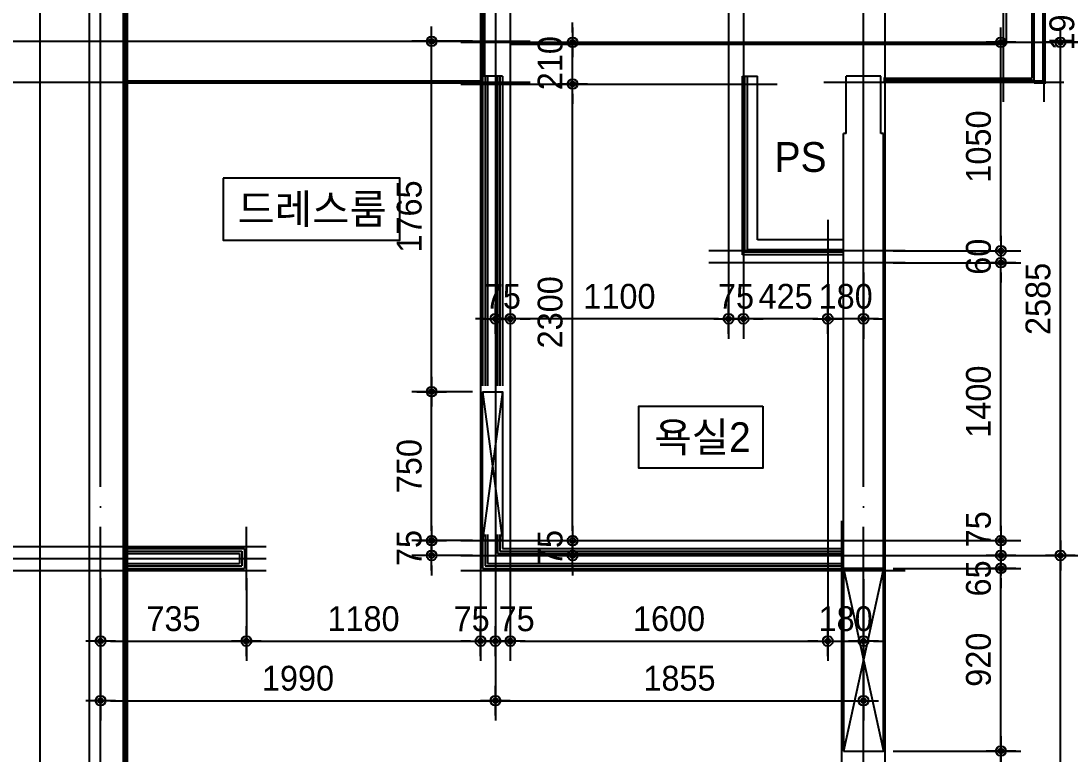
# Model space of a CAD drawing. Header units: millimetres. Extents: x 0 to 92204, y -190080 to 23760.
# Drawn here: x 54287 to 59574, y -176458 to -172766 of the extents above; entities that cross this region are included whole.
import ezdxf
from ezdxf.enums import TextEntityAlignment as Align

# ---------------------------------------------------------------- set-up
doc = ezdxf.new("R2010")
doc.units = ezdxf.units.MM
doc.header["$LTSCALE"] = 100
for name, pattern in [('AUDIT_D_220706163347-0', [0]), ('CEN', [62, 60, -1, 0, -1]), ('HIDDEN', [9.525, 6.35, -3.175])]:
    doc.linetypes.add(name, pattern=pattern)
doc.layers.get('defpoints').update_dxf_attribs({"color": 139})
for name, color, linetype in [('AA-XXXX-DIMS', 7, 'Continuous'), ('CEN_CON', 1, 'CEN'), ('CEN_WALL', 12, 'CEN'), ('CONC', 2, 'Continuous'), ('DIM', 7, 'AUDIT_D_220706163347-0'), ('MC', 135, 'Continuous'), ('ROM', 7, 'AUDIT_D_220706163347-0'), ('WAL_DRY', 7, 'Continuous'), ('실명', 3, 'AUDIT_D_220706163347-0'), ('실명박스', 7, 'AUDIT_D_220706163347-0'), ('창호-open', 4, 'Continuous'), ('확장', 8, 'HIDDEN')]:
    doc.layers.add(name, color=color, linetype=linetype)
doc.styles.add('HAUD01', font='Dotum.ttf')
doc.styles.add('돋움', font='Dotum.ttf')
doc.dimstyles.new('내부100', dxfattribs={"dimscale": 50, "dimtxt": 2.5, "dimasz": 1, "dimexe": 2, "dimexo": 1, "dimgap": 1, "dimtad": 1, "dimdec": 0, "dimzin": 0, "dimdsep": 46, "dimtxsty": '돋움', "dimblk1": 'DIMDOT', "dimblk2": 'DIMDOT', "dimsah": 1, "dimcen": 0.09, "dimdle": 2, "dimclrd": 7, "dimclre": 7, "dimclrt": 3, "dimadec": 0, "dimazin": 0, "dimtfac": 1, "dimtdec": 0, "dimtix": 1, "dimtmove": 2, "dimatfit": 3, "dimldrblk": 'DIMDOT', "dimfxl": 1, "dimtolj": 1, "dimtzin": 0, "dimarcsym": 0})

# ---------------------------------------------------------------- blocks, each defined once
blk = doc.blocks.new('U-131B(확장)', base_point=(284085.3, -109269.8))
at = {"layer": 'CEN_CON'}
for p, q in [((284390.3, -109569.8), (284390.3, -98634.8)), ((288235.3, -109569.8), (288235.3, -98634.8)), ((286205.3, -101129.8), (289245.3, -101129.8))]:
    blk.add_line(p, q, dxfattribs=at)
at = {"layer": 'CEN_WALL'}
for p, q in [((286380.3, -98634.8), (286380.3, -103889.8)), ((287630.3, -98634.8), (287630.3, -102339.8)), ((288940.3, -101429.8), (288940.3, -98634.8)), ((283785.3, -101124.8), (286555.3, -101124.8)), ((288445.3, -102179.8), (287455.3, -102179.8)), ((283785.3, -103729.8), (285225.3, -103729.8)), ((286205.3, -103714.8), (288445.3, -103714.8))]:
    blk.add_line(p, q, dxfattribs=at)
at = {"layer": 'CONC'}
for p, q in [((284085.3, -109269.8), (284085.3, -99524.8)), ((284335.3, -107579.8), (284335.3, -99724.8)), ((286455.3, -100939.8), (286455.3, -101139.8)), ((288955.3, -101139.8), (288955.3, -100939.8)), ((286455.3, -101139.8), (288955.3, -101139.8)), ((288148.3, -101589.8), (288148.3, -101299.8)), ((288322.3, -101299.8), (288148.3, -101299.8)), ((288322.3, -101589.8), (288322.3, -101299.8)), ((288135.3, -103779.8), (288135.3, -101589.8)), ((288148.3, -101589.8), (288135.3, -101589.8)), ((288335.3, -101589.8), (288322.3, -101589.8)), ((288335.3, -103779.8), (288335.3, -101589.8)), ((288135.3, -103779.8), (288335.3, -103779.8))]:
    blk.add_line(p, q, dxfattribs=at)
at = {"layer": 'MC'}
for p, q in [((284525.3, -109569.8), (284525.3, -98634.8)), ((286305.3, -98634.8), (286305.3, -103889.8)), ((286455.3, -98634.8), (286455.3, -103889.8)), ((287555.3, -98634.8), (287555.3, -102339.8)), ((288345.3, -109569.8), (288345.3, -98634.8)), ((289145.3, -101429.8), (289145.3, -98634.8)), ((283785.3, -101329.8), (286555.3, -101329.8)), ((286205.3, -101339.8), (287800.3, -101339.8)), ((288035.3, -101329.8), (289245.3, -101329.8)), ((288055.3, -102024.8), (288055.3, -103889.8)), ((288445.3, -102239.8), (287455.3, -102239.8)), ((285125.3, -103889.8), (285125.3, -103569.8)), ((288125.3, -109569.8), (288125.3, -103539.8)), ((283785.3, -103669.8), (285225.3, -103669.8)), ((286205.3, -103639.8), (288445.3, -103639.8)), ((283785.3, -103789.8), (285225.3, -103789.8)), ((286205.3, -103789.8), (288445.3, -103789.8))]:
    blk.add_line(p, q, dxfattribs=at)
at = {"layer": 'WAL_DRY'}
for p, q in [((284505.3, -107409.8), (284505.3, -99894.8)), ((284515.3, -107399.8), (284515.3, -99904.8)), ((286315.3, -99904.8), (286315.3, -101299.8)), ((286325.3, -99894.8), (286325.3, -101299.8)), ((289085.3, -101309.8), (289085.3, -100949.8)), ((289095.3, -101319.8), (289095.3, -100939.8)), ((286315.3, -101299.8), (286315.3, -102859.8)), ((286415.3, -101299.8), (286315.3, -101299.8)), ((286327.8, -101299.8), (286327.8, -102859.8)), ((286340.3, -101299.8), (286340.3, -102859.8)), ((286390.3, -101299.8), (286390.3, -102859.8)), ((286402.8, -101299.8), (286402.8, -102859.8)), ((286415.3, -101299.8), (286415.3, -102859.8)), ((287625.3, -102199.8), (287625.3, -101299.8)), ((287625.3, -101299.8), (287700.3, -101299.8)), ((287637.8, -102187.3), (287637.8, -101299.8)), ((287650.3, -102174.8), (287650.3, -101299.8)), ((287700.3, -102124.8), (287700.3, -101299.8)), ((288335.3, -101309.8), (289085.3, -101309.8)), ((288335.3, -101319.8), (289095.3, -101319.8)), ((288135.3, -102124.8), (287700.3, -102124.8)), ((288135.3, -102187.3), (287637.8, -102187.3)), ((288135.3, -102174.8), (287650.3, -102174.8)), ((288135.3, -102199.8), (287625.3, -102199.8)), ((286315.3, -103609.8), (286315.3, -103779.8)), ((286327.8, -103609.8), (286327.8, -103767.3)), ((286340.3, -103609.8), (286340.3, -103754.8)), ((286390.3, -103609.8), (286390.3, -103704.8)), ((286402.8, -103609.8), (286402.8, -103692.3)), ((286415.3, -103609.8), (286415.3, -103679.8)), ((284515.3, -103679.8), (285115.3, -103679.8)), ((284515.3, -103692.3), (285102.8, -103692.3)), ((284515.3, -103704.8), (285090.3, -103704.8)), ((285090.3, -103704.8), (285090.3, -103754.8)), ((285102.8, -103692.3), (285102.8, -103767.3)), ((285115.3, -103679.8), (285115.3, -103779.8)), ((286390.3, -103704.8), (288135.3, -103704.8)), ((286402.8, -103692.3), (288135.3, -103692.3)), ((286415.3, -103679.8), (288135.3, -103679.8)), ((284515.3, -103754.8), (285090.3, -103754.8)), ((284515.3, -103767.3), (285102.8, -103767.3)), ((284515.3, -103779.8), (285115.3, -103779.8)), ((286315.3, -103779.8), (288135.3, -103779.8)), ((286327.8, -103767.3), (288135.3, -103767.3)), ((286340.3, -103754.8), (288135.3, -103754.8))]:
    blk.add_line(p, q, dxfattribs=at)
at = {"layer": '확장', "ltscale": 0.5, "const_width": 20, "flags": 128}
for points in [[(289095.3, -101329.8), (289145.3, -101329.8), (289145.3, -100889.8), (292555.3, -100889.8)], [(284515.3, -101329.8), (286315.3, -101329.8)]]:
    blk.add_lwpolyline(points, dxfattribs=at)
blk = doc.blocks.new('DIMDOT')
at = {"layer": 'AA-XXXX-DIMS'}
for p, q in [((0, -1.5), (0, 1.5)), ((-1.5, 0), (1.5, 0))]:
    blk.add_line(p, q, dxfattribs=at)
for radius in [0.5, 0.25]:
    blk.add_circle((0, 0), radius, dxfattribs=at)
blk = doc.blocks.new('*D1590')
at = {"layer": 'defpoints', "color": 0, "transparency": 16777216}
for p in [(58632.7, -176443.2), (59225.3, -176443.2), (58632.7, -179513.2)]:
    blk.add_point(p, dxfattribs=at)
at = {"layer": 'DIM', "color": 7, "lineweight": -2, "transparency": 16777216}
for p, q in [((58682.7, -176443.2), (59325.3, -176443.2)), ((59225.3, -179463.2), (59225.3, -176493.2)), ((58682.7, -179513.2), (59325.3, -179513.2))]:
    blk.add_line(p, q, dxfattribs=at)
at = {"layer": 'DIM', "color": 7, "lineweight": -2, "transparency": 16777216, "xscale": 50, "yscale": 50, "zscale": 50}
for p, rotation in [((59225.3, -176443.2), 90), ((59225.3, -179513.2), 270)]:
    blk.add_blockref('DIMDOT', p, dxfattribs=dict(at, rotation=rotation))
at = {"layer": 'DIM', "color": 3, "transparency": 16777216, "insert": (59112.7, -177978.2), "char_height": 125, "attachment_point": 5, "rotation": 90, "style": '돋움'}
blk.add_mtext('\\A1;3070', dxfattribs=at)
blk = doc.blocks.new('*D1591')
at = {"layer": 'defpoints', "color": 0, "transparency": 16777216}
for p in [(58632.7, -175523.2), (59225.3, -175523.2), (58632.7, -176443.2)]:
    blk.add_point(p, dxfattribs=at)
at = {"layer": 'DIM', "color": 7, "lineweight": -2, "transparency": 16777216}
for p, q in [((58682.7, -175523.2), (59325.3, -175523.2)), ((59225.3, -176393.2), (59225.3, -175573.2)), ((58682.7, -176443.2), (59325.3, -176443.2))]:
    blk.add_line(p, q, dxfattribs=at)
at = {"layer": 'DIM', "color": 7, "lineweight": -2, "transparency": 16777216, "xscale": 50, "yscale": 50, "zscale": 50}
for p, rotation in [((59225.3, -175523.2), 90), ((59225.3, -176443.2), 270)]:
    blk.add_blockref('DIMDOT', p, dxfattribs=dict(at, rotation=rotation))
at = {"layer": 'DIM', "color": 3, "transparency": 16777216, "insert": (59112.7, -175983.2), "char_height": 125, "attachment_point": 5, "rotation": 90, "style": '돋움'}
blk.add_mtext('\\A1;920', dxfattribs=at)
blk = doc.blocks.new('*D1592')
at = {"layer": 'defpoints', "color": 0, "transparency": 16777216}
for p in [(58632.7, -175458.2), (59225.3, -175458.2), (58632.7, -175523.2)]:
    blk.add_point(p, dxfattribs=at)
at = {"layer": 'DIM', "color": 7, "lineweight": -2, "transparency": 16777216}
for p, q in [((59225.3, -175408.2), (59225.3, -175358.2)), ((58682.7, -175458.2), (59325.3, -175458.2)), ((59225.3, -175523.2), (59225.3, -175458.2)), ((58682.7, -175523.2), (59325.3, -175523.2)), ((59225.3, -175573.2), (59225.3, -175623.2))]:
    blk.add_line(p, q, dxfattribs=at)
at = {"layer": 'DIM', "color": 7, "lineweight": -2, "transparency": 16777216, "xscale": 50, "yscale": 50, "zscale": 50}
for p, rotation in [((59225.3, -175458.2), 270), ((59225.3, -175523.2), 90)]:
    blk.add_blockref('DIMDOT', p, dxfattribs=dict(at, rotation=rotation))
at = {"layer": 'DIM', "color": 3, "transparency": 16777216, "insert": (59112.7, -175573.8), "char_height": 125, "attachment_point": 5, "rotation": 90, "style": '돋움'}
blk.add_mtext('\\A1;65', dxfattribs=at)
blk = doc.blocks.new('*D1593')
at = {"layer": 'defpoints', "color": 0, "transparency": 16777216}
for p in [(58632.7, -175383.2), (59225.3, -175383.2), (58632.7, -175458.2)]:
    blk.add_point(p, dxfattribs=at)
at = {"layer": 'DIM', "color": 7, "lineweight": -2, "transparency": 16777216}
for p, q in [((59225.3, -175333.2), (59225.3, -175283.2)), ((58682.7, -175383.2), (59325.3, -175383.2)), ((59225.3, -175458.2), (59225.3, -175383.2)), ((58682.7, -175458.2), (59325.3, -175458.2)), ((59225.3, -175508.2), (59225.3, -175558.2))]:
    blk.add_line(p, q, dxfattribs=at)
at = {"layer": 'DIM', "color": 7, "lineweight": -2, "transparency": 16777216, "xscale": 50, "yscale": 50, "zscale": 50}
for p, rotation in [((59225.3, -175383.2), 270), ((59225.3, -175458.2), 90)]:
    blk.add_blockref('DIMDOT', p, dxfattribs=dict(at, rotation=rotation))
at = {"layer": 'DIM', "color": 3, "transparency": 16777216, "insert": (59112.7, -175326.2), "char_height": 125, "attachment_point": 5, "rotation": 90, "style": '돋움'}
blk.add_mtext('\\A1;75', dxfattribs=at)
blk = doc.blocks.new('*D1594')
at = {"layer": 'defpoints', "color": 0, "transparency": 16777216}
for p in [(58632.7, -173983.2), (59225.3, -173983.2), (58632.7, -175383.2)]:
    blk.add_point(p, dxfattribs=at)
at = {"layer": 'DIM', "color": 7, "lineweight": -2, "transparency": 16777216}
for p, q in [((58682.7, -173983.2), (59325.3, -173983.2)), ((59225.3, -175333.2), (59225.3, -174033.2)), ((58682.7, -175383.2), (59325.3, -175383.2))]:
    blk.add_line(p, q, dxfattribs=at)
at = {"layer": 'DIM', "color": 7, "lineweight": -2, "transparency": 16777216, "xscale": 50, "yscale": 50, "zscale": 50}
for p, rotation in [((59225.3, -173983.2), 90), ((59225.3, -175383.2), 270)]:
    blk.add_blockref('DIMDOT', p, dxfattribs=dict(at, rotation=rotation))
at = {"layer": 'DIM', "color": 3, "transparency": 16777216, "insert": (59112.7, -174683.2), "char_height": 125, "attachment_point": 5, "rotation": 90, "style": '돋움'}
blk.add_mtext('\\A1;1400', dxfattribs=at)
blk = doc.blocks.new('*D1595')
at = {"layer": 'defpoints', "color": 0, "transparency": 16777216}
for p in [(58632.7, -173923.2), (59225.3, -173923.2), (58632.7, -173983.2)]:
    blk.add_point(p, dxfattribs=at)
at = {"layer": 'DIM', "color": 7, "lineweight": -2, "transparency": 16777216}
for p, q in [((59225.3, -173873.2), (59225.3, -173823.2)), ((58682.7, -173923.2), (59325.3, -173923.2)), ((59225.3, -173983.2), (59225.3, -173923.2)), ((58682.7, -173983.2), (59325.3, -173983.2)), ((59225.3, -174033.2), (59225.3, -174083.2))]:
    blk.add_line(p, q, dxfattribs=at)
at = {"layer": 'DIM', "color": 7, "lineweight": -2, "transparency": 16777216, "xscale": 50, "yscale": 50, "zscale": 50}
for p, rotation in [((59225.3, -173923.2), 270), ((59225.3, -173983.2), 90)]:
    blk.add_blockref('DIMDOT', p, dxfattribs=dict(at, rotation=rotation))
at = {"layer": 'DIM', "color": 3, "transparency": 16777216, "insert": (59112.7, -173953.2), "char_height": 125, "attachment_point": 5, "rotation": 90, "style": '돋움'}
blk.add_mtext('\\A1;60', dxfattribs=at)
blk = doc.blocks.new('*D1596')
at = {"layer": 'defpoints', "color": 0, "transparency": 16777216}
for p in [(58632.7, -172873.2), (59225.3, -172873.2), (58632.7, -173923.2)]:
    blk.add_point(p, dxfattribs=at)
at = {"layer": 'DIM', "color": 7, "lineweight": -2, "transparency": 16777216}
for p, q in [((58682.7, -172873.2), (59325.3, -172873.2)), ((59225.3, -173873.2), (59225.3, -172923.2)), ((58682.7, -173923.2), (59325.3, -173923.2))]:
    blk.add_line(p, q, dxfattribs=at)
at = {"layer": 'DIM', "color": 7, "lineweight": -2, "transparency": 16777216, "xscale": 50, "yscale": 50, "zscale": 50}
for p, rotation in [((59225.3, -172873.2), 90), ((59225.3, -173923.2), 270)]:
    blk.add_blockref('DIMDOT', p, dxfattribs=dict(at, rotation=rotation))
at = {"layer": 'DIM', "color": 3, "transparency": 16777216, "insert": (59112.7, -173398.2), "char_height": 125, "attachment_point": 5, "rotation": 90, "style": '돋움'}
blk.add_mtext('\\A1;1050', dxfattribs=at)
blk = doc.blocks.new('*D1597')
at = {"layer": 'defpoints', "color": 0, "transparency": 16777216}
for p in [(58632.7, -172873.2), (59525.3, -172873.2), (58632.7, -175458.2)]:
    blk.add_point(p, dxfattribs=at)
at = {"layer": 'DIM', "color": 7, "lineweight": -2, "transparency": 16777216}
for p, q in [((58682.7, -172873.2), (59625.3, -172873.2)), ((59525.3, -175408.2), (59525.3, -172923.2)), ((58682.7, -175458.2), (59625.3, -175458.2))]:
    blk.add_line(p, q, dxfattribs=at)
at = {"layer": 'DIM', "color": 7, "lineweight": -2, "transparency": 16777216, "xscale": 50, "yscale": 50, "zscale": 50}
for p, rotation in [((59525.3, -172873.2), 90), ((59525.3, -175458.2), 270)]:
    blk.add_blockref('DIMDOT', p, dxfattribs=dict(at, rotation=rotation))
at = {"layer": 'DIM', "color": 3, "transparency": 16777216, "insert": (59412.7, -174165.7), "char_height": 125, "attachment_point": 5, "rotation": 90, "style": '돋움'}
blk.add_mtext('\\A1;2585', dxfattribs=at)
blk = doc.blocks.new('*D1598')
at = {"layer": 'defpoints', "color": 0, "transparency": 16777216}
for p in [(58632.7, -175458.2), (59525.3, -175458.2), (58632.7, -179513.2)]:
    blk.add_point(p, dxfattribs=at)
at = {"layer": 'DIM', "color": 7, "lineweight": -2, "transparency": 16777216}
for p, q in [((58682.7, -175458.2), (59625.3, -175458.2)), ((59525.3, -179463.2), (59525.3, -175508.2)), ((58682.7, -179513.2), (59625.3, -179513.2))]:
    blk.add_line(p, q, dxfattribs=at)
at = {"layer": 'DIM', "color": 7, "lineweight": -2, "transparency": 16777216, "xscale": 50, "yscale": 50, "zscale": 50}
for p, rotation in [((59525.3, -175458.2), 90), ((59525.3, -179513.2), 270)]:
    blk.add_blockref('DIMDOT', p, dxfattribs=dict(at, rotation=rotation))
at = {"layer": 'DIM', "color": 3, "transparency": 16777216, "insert": (59412.7, -177485.7), "char_height": 125, "attachment_point": 5, "rotation": 90, "style": '돋움'}
blk.add_mtext('\\A1;4055', dxfattribs=at)
blk = doc.blocks.new('*D1599')
at = {"layer": 'defpoints', "color": 0, "transparency": 16777216}
for p in [(54687.7, -175523.2), (55422.7, -175523.2), (55422.7, -175889.7)]:
    blk.add_point(p, dxfattribs=at)
at = {"layer": 'DIM', "color": 7, "lineweight": -2, "transparency": 16777216}
for p, q in [((54687.7, -175573.2), (54687.7, -175989.7)), ((55422.7, -175573.2), (55422.7, -175989.7)), ((54737.7, -175889.7), (55372.7, -175889.7))]:
    blk.add_line(p, q, dxfattribs=at)
at = {"layer": 'DIM', "color": 7, "lineweight": -2, "transparency": 16777216, "xscale": 50, "yscale": 50, "zscale": 50, "rotation": 180}
blk.add_blockref('DIMDOT', (54687.7, -175889.7), dxfattribs=at)
at = {"layer": 'DIM', "color": 7, "lineweight": -2, "transparency": 16777216, "xscale": 50, "yscale": 50, "zscale": 50}
blk.add_blockref('DIMDOT', (55422.7, -175889.7), dxfattribs=at)
at = {"layer": 'DIM', "color": 3, "transparency": 16777216, "insert": (55055.2, -175777.2), "char_height": 125, "attachment_point": 5, "style": '돋움'}
blk.add_mtext('\\A1;735', dxfattribs=at)
blk = doc.blocks.new('*D1600')
at = {"layer": 'defpoints', "color": 0, "transparency": 16777216}
for p in [(55422.7, -175523.2), (56602.7, -175533.2), (56602.7, -175889.7)]:
    blk.add_point(p, dxfattribs=at)
at = {"layer": 'DIM', "color": 7, "lineweight": -2, "transparency": 16777216}
for p, q in [((55422.7, -175573.2), (55422.7, -175989.7)), ((56602.7, -175583.2), (56602.7, -175989.7)), ((55472.7, -175889.7), (56552.7, -175889.7))]:
    blk.add_line(p, q, dxfattribs=at)
at = {"layer": 'DIM', "color": 7, "lineweight": -2, "transparency": 16777216, "xscale": 50, "yscale": 50, "zscale": 50, "rotation": 180}
blk.add_blockref('DIMDOT', (55422.7, -175889.7), dxfattribs=at)
at = {"layer": 'DIM', "color": 7, "lineweight": -2, "transparency": 16777216, "xscale": 50, "yscale": 50, "zscale": 50}
blk.add_blockref('DIMDOT', (56602.7, -175889.7), dxfattribs=at)
at = {"layer": 'DIM', "color": 3, "transparency": 16777216, "insert": (56012.7, -175777.2), "char_height": 125, "attachment_point": 5, "style": '돋움'}
blk.add_mtext('\\A1;1180', dxfattribs=at)
blk = doc.blocks.new('*D1601')
at = {"layer": 'defpoints', "color": 0, "transparency": 16777216}
for p in [(56602.7, -175533.2), (56677.7, -175533.2), (56677.7, -175889.7)]:
    blk.add_point(p, dxfattribs=at)
at = {"layer": 'DIM', "color": 7, "lineweight": -2, "transparency": 16777216}
for p, q in [((56602.7, -175583.2), (56602.7, -175989.7)), ((56677.7, -175583.2), (56677.7, -175989.7)), ((56552.7, -175889.7), (56502.7, -175889.7)), ((56602.7, -175889.7), (56677.7, -175889.7)), ((56727.7, -175889.7), (56777.7, -175889.7))]:
    blk.add_line(p, q, dxfattribs=at)
at = {"layer": 'DIM', "color": 7, "lineweight": -2, "transparency": 16777216, "xscale": 50, "yscale": 50, "zscale": 50}
blk.add_blockref('DIMDOT', (56602.7, -175889.7), dxfattribs=at)
at = {"layer": 'DIM', "color": 7, "lineweight": -2, "transparency": 16777216, "xscale": 50, "yscale": 50, "zscale": 50, "rotation": 180}
blk.add_blockref('DIMDOT', (56677.7, -175889.7), dxfattribs=at)
at = {"layer": 'DIM', "color": 3, "transparency": 16777216, "insert": (56557.8, -175777.9), "char_height": 125, "attachment_point": 5, "style": '돋움'}
blk.add_mtext('\\A1;75', dxfattribs=at)
blk = doc.blocks.new('*D1602')
at = {"layer": 'defpoints', "color": 0, "transparency": 16777216}
for p in [(56677.7, -175533.2), (56752.7, -175533.2), (56752.7, -175889.7)]:
    blk.add_point(p, dxfattribs=at)
at = {"layer": 'DIM', "color": 7, "lineweight": -2, "transparency": 16777216}
for p, q in [((56677.7, -175583.2), (56677.7, -175989.7)), ((56752.7, -175583.2), (56752.7, -175989.7)), ((56627.7, -175889.7), (56577.7, -175889.7)), ((56677.7, -175889.7), (56752.7, -175889.7)), ((56802.7, -175889.7), (56852.7, -175889.7))]:
    blk.add_line(p, q, dxfattribs=at)
at = {"layer": 'DIM', "color": 7, "lineweight": -2, "transparency": 16777216, "xscale": 50, "yscale": 50, "zscale": 50}
blk.add_blockref('DIMDOT', (56677.7, -175889.7), dxfattribs=at)
at = {"layer": 'DIM', "color": 7, "lineweight": -2, "transparency": 16777216, "xscale": 50, "yscale": 50, "zscale": 50, "rotation": 180}
blk.add_blockref('DIMDOT', (56752.7, -175889.7), dxfattribs=at)
at = {"layer": 'DIM', "color": 3, "transparency": 16777216, "insert": (56784.5, -175777.9), "char_height": 125, "attachment_point": 5, "style": '돋움'}
blk.add_mtext('\\A1;75', dxfattribs=at)
blk = doc.blocks.new('*D1603')
at = {"layer": 'defpoints', "color": 0, "transparency": 16777216}
for p in [(58352.7, -175533.2), (58532.7, -175533.2), (58532.7, -175889.7)]:
    blk.add_point(p, dxfattribs=at)
at = {"layer": 'DIM', "color": 7, "lineweight": -2, "transparency": 16777216}
for p, q in [((58352.7, -175583.2), (58352.7, -175989.7)), ((58532.7, -175583.2), (58532.7, -175989.7)), ((58302.7, -175889.7), (58252.7, -175889.7)), ((58352.7, -175889.7), (58532.7, -175889.7)), ((58582.7, -175889.7), (58632.7, -175889.7))]:
    blk.add_line(p, q, dxfattribs=at)
at = {"layer": 'DIM', "color": 7, "lineweight": -2, "transparency": 16777216, "xscale": 50, "yscale": 50, "zscale": 50}
blk.add_blockref('DIMDOT', (58352.7, -175889.7), dxfattribs=at)
at = {"layer": 'DIM', "color": 7, "lineweight": -2, "transparency": 16777216, "xscale": 50, "yscale": 50, "zscale": 50, "rotation": 180}
blk.add_blockref('DIMDOT', (58532.7, -175889.7), dxfattribs=at)
at = {"layer": 'DIM', "color": 3, "transparency": 16777216, "insert": (58442.7, -175777.2), "char_height": 125, "attachment_point": 5, "style": '돋움'}
blk.add_mtext('\\A1;180', dxfattribs=at)
blk = doc.blocks.new('*D1604')
at = {"layer": 'defpoints', "color": 0, "transparency": 16777216}
for p in [(54687.7, -175523.2), (56677.7, -175533.2), (56677.7, -176189.7)]:
    blk.add_point(p, dxfattribs=at)
at = {"layer": 'DIM', "color": 7, "lineweight": -2, "transparency": 16777216}
for p, q in [((54687.7, -175573.2), (54687.7, -176289.7)), ((56677.7, -175583.2), (56677.7, -176289.7)), ((54737.7, -176189.7), (56627.7, -176189.7))]:
    blk.add_line(p, q, dxfattribs=at)
at = {"layer": 'DIM', "color": 7, "lineweight": -2, "transparency": 16777216, "xscale": 50, "yscale": 50, "zscale": 50, "rotation": 180}
blk.add_blockref('DIMDOT', (54687.7, -176189.7), dxfattribs=at)
at = {"layer": 'DIM', "color": 7, "lineweight": -2, "transparency": 16777216, "xscale": 50, "yscale": 50, "zscale": 50}
blk.add_blockref('DIMDOT', (56677.7, -176189.7), dxfattribs=at)
at = {"layer": 'DIM', "color": 3, "transparency": 16777216, "insert": (55682.7, -176077.2), "char_height": 125, "attachment_point": 5, "style": '돋움'}
blk.add_mtext('\\A1;1990', dxfattribs=at)
blk = doc.blocks.new('*D1605')
at = {"layer": 'defpoints', "color": 0, "transparency": 16777216}
for p in [(56752.7, -175533.2), (58352.7, -175533.2), (58352.7, -175889.7)]:
    blk.add_point(p, dxfattribs=at)
at = {"layer": 'DIM', "color": 7, "lineweight": -2, "transparency": 16777216}
for p, q in [((56752.7, -175583.2), (56752.7, -175989.7)), ((58352.7, -175583.2), (58352.7, -175989.7)), ((56802.7, -175889.7), (58302.7, -175889.7))]:
    blk.add_line(p, q, dxfattribs=at)
at = {"layer": 'DIM', "color": 7, "lineweight": -2, "transparency": 16777216, "xscale": 50, "yscale": 50, "zscale": 50, "rotation": 180}
blk.add_blockref('DIMDOT', (56752.7, -175889.7), dxfattribs=at)
at = {"layer": 'DIM', "color": 7, "lineweight": -2, "transparency": 16777216, "xscale": 50, "yscale": 50, "zscale": 50}
blk.add_blockref('DIMDOT', (58352.7, -175889.7), dxfattribs=at)
at = {"layer": 'DIM', "color": 3, "transparency": 16777216, "insert": (57552.7, -175777.2), "char_height": 125, "attachment_point": 5, "style": '돋움'}
blk.add_mtext('\\A1;1600', dxfattribs=at)
blk = doc.blocks.new('*D1606')
at = {"layer": 'defpoints', "color": 0, "transparency": 16777216}
for p in [(56677.7, -175533.2), (58532.7, -175528.1), (58532.7, -176189.7)]:
    blk.add_point(p, dxfattribs=at)
at = {"layer": 'DIM', "color": 7, "lineweight": -2, "transparency": 16777216}
for p, q in [((58532.7, -175578.1), (58532.7, -176289.7)), ((56677.7, -175583.2), (56677.7, -176289.7)), ((56727.7, -176189.7), (58482.7, -176189.7))]:
    blk.add_line(p, q, dxfattribs=at)
at = {"layer": 'DIM', "color": 7, "lineweight": -2, "transparency": 16777216, "xscale": 50, "yscale": 50, "zscale": 50, "rotation": 180}
blk.add_blockref('DIMDOT', (56677.7, -176189.7), dxfattribs=at)
at = {"layer": 'DIM', "color": 7, "lineweight": -2, "transparency": 16777216, "xscale": 50, "yscale": 50, "zscale": 50}
blk.add_blockref('DIMDOT', (58532.7, -176189.7), dxfattribs=at)
at = {"layer": 'DIM', "color": 3, "transparency": 16777216, "insert": (57605.2, -176077.2), "char_height": 125, "attachment_point": 5, "style": '돋움'}
blk.add_mtext('\\A1;1855', dxfattribs=at)
blk = doc.blocks.new('*D1607')
at = {"layer": 'defpoints', "color": 0, "transparency": 16777216}
for p in [(56356.3, -175383.2), (56612.7, -175383.2), (56612.7, -175458.2)]:
    blk.add_point(p, dxfattribs=at)
at = {"layer": 'DIM', "color": 7, "lineweight": -2, "transparency": 16777216}
for p, q in [((56356.3, -175333.2), (56356.3, -175283.2)), ((56562.7, -175383.2), (56256.3, -175383.2)), ((56356.3, -175458.2), (56356.3, -175383.2)), ((56562.7, -175458.2), (56256.3, -175458.2)), ((56356.3, -175508.2), (56356.3, -175558.2))]:
    blk.add_line(p, q, dxfattribs=at)
at = {"layer": 'DIM', "color": 7, "lineweight": -2, "transparency": 16777216, "xscale": 50, "yscale": 50, "zscale": 50}
for p, rotation in [((56356.3, -175383.2), 270), ((56356.3, -175458.2), 90)]:
    blk.add_blockref('DIMDOT', p, dxfattribs=dict(at, rotation=rotation))
at = {"layer": 'DIM', "color": 3, "transparency": 16777216, "insert": (56243.7, -175420.7), "char_height": 125, "attachment_point": 5, "rotation": 90, "style": '돋움'}
blk.add_mtext('\\A1;75', dxfattribs=at)
blk = doc.blocks.new('*D1608')
at = {"layer": 'defpoints', "color": 0, "transparency": 16777216}
for p in [(56356.3, -174633.2), (56612.7, -174633.2), (56612.7, -175383.2)]:
    blk.add_point(p, dxfattribs=at)
at = {"layer": 'DIM', "color": 7, "lineweight": -2, "transparency": 16777216}
for p, q in [((56562.7, -174633.2), (56256.3, -174633.2)), ((56356.3, -175333.2), (56356.3, -174683.2)), ((56562.7, -175383.2), (56256.3, -175383.2))]:
    blk.add_line(p, q, dxfattribs=at)
at = {"layer": 'DIM', "color": 7, "lineweight": -2, "transparency": 16777216, "xscale": 50, "yscale": 50, "zscale": 50}
for p, rotation in [((56356.3, -174633.2), 90), ((56356.3, -175383.2), 270)]:
    blk.add_blockref('DIMDOT', p, dxfattribs=dict(at, rotation=rotation))
at = {"layer": 'DIM', "color": 3, "transparency": 16777216, "insert": (56243.7, -175008.2), "char_height": 125, "attachment_point": 5, "rotation": 90, "style": '돋움'}
blk.add_mtext('\\A1;750', dxfattribs=at)
blk = doc.blocks.new('*D1609')
at = {"layer": 'defpoints', "color": 0, "transparency": 16777216}
for p in [(56356.3, -172868.2), (56612.7, -172868.2), (56612.7, -174633.2)]:
    blk.add_point(p, dxfattribs=at)
at = {"layer": 'DIM', "color": 7, "lineweight": -2, "transparency": 16777216}
for p, q in [((56562.7, -172868.2), (56256.3, -172868.2)), ((56356.3, -174583.2), (56356.3, -172918.2)), ((56562.7, -174633.2), (56256.3, -174633.2))]:
    blk.add_line(p, q, dxfattribs=at)
at = {"layer": 'DIM', "color": 7, "lineweight": -2, "transparency": 16777216, "xscale": 50, "yscale": 50, "zscale": 50}
for p, rotation in [((56356.3, -172868.2), 90), ((56356.3, -174633.2), 270)]:
    blk.add_blockref('DIMDOT', p, dxfattribs=dict(at, rotation=rotation))
at = {"layer": 'DIM', "color": 3, "transparency": 16777216, "insert": (56243.7, -173750.7), "char_height": 125, "attachment_point": 5, "rotation": 90, "style": '돋움'}
blk.add_mtext('\\A1;1765', dxfattribs=at)
blk = doc.blocks.new('*D1610')
at = {"layer": 'defpoints', "color": 0, "transparency": 16777216}
for p in [(56869.8, -175383.2), (57066.7, -175383.2), (56869.8, -175458.2)]:
    blk.add_point(p, dxfattribs=at)
at = {"layer": 'DIM', "color": 7, "lineweight": -2, "transparency": 16777216}
for p, q in [((57066.7, -175333.2), (57066.7, -175283.2)), ((56919.8, -175383.2), (57166.7, -175383.2)), ((57066.7, -175458.2), (57066.7, -175383.2)), ((56919.8, -175458.2), (57166.7, -175458.2)), ((57066.7, -175508.2), (57066.7, -175558.2))]:
    blk.add_line(p, q, dxfattribs=at)
at = {"layer": 'DIM', "color": 7, "lineweight": -2, "transparency": 16777216, "xscale": 50, "yscale": 50, "zscale": 50}
for p, rotation in [((57066.7, -175383.2), 270), ((57066.7, -175458.2), 90)]:
    blk.add_blockref('DIMDOT', p, dxfattribs=dict(at, rotation=rotation))
at = {"layer": 'DIM', "color": 3, "transparency": 16777216, "insert": (56954.1, -175420.7), "char_height": 125, "attachment_point": 5, "rotation": 90, "style": '돋움'}
blk.add_mtext('\\A1;75', dxfattribs=at)
blk = doc.blocks.new('*D1611')
at = {"layer": 'defpoints', "color": 0, "transparency": 16777216}
for p in [(56869.8, -173083.2), (57066.7, -173083.2), (56869.8, -175383.2)]:
    blk.add_point(p, dxfattribs=at)
at = {"layer": 'DIM', "color": 7, "lineweight": -2, "transparency": 16777216}
for p, q in [((56919.8, -173083.2), (57166.7, -173083.2)), ((57066.7, -175333.2), (57066.7, -173133.2)), ((56919.8, -175383.2), (57166.7, -175383.2))]:
    blk.add_line(p, q, dxfattribs=at)
at = {"layer": 'DIM', "color": 7, "lineweight": -2, "transparency": 16777216, "xscale": 50, "yscale": 50, "zscale": 50}
for p, rotation in [((57066.7, -173083.2), 90), ((57066.7, -175383.2), 270)]:
    blk.add_blockref('DIMDOT', p, dxfattribs=dict(at, rotation=rotation))
at = {"layer": 'DIM', "color": 3, "transparency": 16777216, "insert": (56954.1, -174233.2), "char_height": 125, "attachment_point": 5, "rotation": 90, "style": '돋움'}
blk.add_mtext('\\A1;2300', dxfattribs=at)
blk = doc.blocks.new('*D1612')
at = {"layer": 'defpoints', "color": 0, "transparency": 16777216}
for p in [(56869.8, -172873.2), (57066.7, -172873.2), (56869.8, -173083.2)]:
    blk.add_point(p, dxfattribs=at)
at = {"layer": 'DIM', "color": 7, "lineweight": -2, "transparency": 16777216}
for p, q in [((57066.7, -172823.2), (57066.7, -172773.2)), ((56919.8, -172873.2), (57166.7, -172873.2)), ((57066.7, -173083.2), (57066.7, -172873.2)), ((56919.8, -173083.2), (57166.7, -173083.2)), ((57066.7, -173133.2), (57066.7, -173183.2))]:
    blk.add_line(p, q, dxfattribs=at)
at = {"layer": 'DIM', "color": 7, "lineweight": -2, "transparency": 16777216, "xscale": 50, "yscale": 50, "zscale": 50}
for p, rotation in [((57066.7, -172873.2), 270), ((57066.7, -173083.2), 90)]:
    blk.add_blockref('DIMDOT', p, dxfattribs=dict(at, rotation=rotation))
at = {"layer": 'DIM', "color": 3, "transparency": 16777216, "insert": (56954.1, -172978.2), "char_height": 125, "attachment_point": 5, "rotation": 90, "style": '돋움'}
blk.add_mtext('\\A1;210', dxfattribs=at)
blk = doc.blocks.new('*D1613')
at = {"layer": 'defpoints', "color": 0, "transparency": 16777216}
for p in [(58352.7, -173983.2), (58532.7, -173983.2), (58352.7, -174266)]:
    blk.add_point(p, dxfattribs=at)
at = {"layer": 'DIM', "color": 7, "lineweight": -2, "transparency": 16777216}
for p, q in [((58352.7, -174033.2), (58352.7, -174366)), ((58532.7, -174033.2), (58532.7, -174366)), ((58302.7, -174266), (58252.7, -174266)), ((58532.7, -174266), (58352.7, -174266)), ((58582.7, -174266), (58632.7, -174266))]:
    blk.add_line(p, q, dxfattribs=at)
at = {"layer": 'DIM', "color": 7, "lineweight": -2, "transparency": 16777216, "xscale": 50, "yscale": 50, "zscale": 50}
blk.add_blockref('DIMDOT', (58352.7, -174266), dxfattribs=at)
at = {"layer": 'DIM', "color": 7, "lineweight": -2, "transparency": 16777216, "xscale": 50, "yscale": 50, "zscale": 50, "rotation": 180}
blk.add_blockref('DIMDOT', (58532.7, -174266), dxfattribs=at)
at = {"layer": 'DIM', "color": 3, "transparency": 16777216, "insert": (58442.7, -174153.4), "char_height": 125, "attachment_point": 5, "style": '돋움'}
blk.add_mtext('\\A1;180', dxfattribs=at)
blk = doc.blocks.new('*D1614')
at = {"layer": 'defpoints', "color": 0, "transparency": 16777216}
for p in [(57927.7, -173983.2), (58352.7, -173983.2), (57927.7, -174266)]:
    blk.add_point(p, dxfattribs=at)
at = {"layer": 'DIM', "color": 7, "lineweight": -2, "transparency": 16777216}
for p, q in [((57927.7, -174033.2), (57927.7, -174366)), ((58352.7, -174033.2), (58352.7, -174366)), ((58302.7, -174266), (57977.7, -174266))]:
    blk.add_line(p, q, dxfattribs=at)
at = {"layer": 'DIM', "color": 7, "lineweight": -2, "transparency": 16777216, "xscale": 50, "yscale": 50, "zscale": 50, "rotation": 180}
blk.add_blockref('DIMDOT', (57927.7, -174266), dxfattribs=at)
at = {"layer": 'DIM', "color": 7, "lineweight": -2, "transparency": 16777216, "xscale": 50, "yscale": 50, "zscale": 50}
blk.add_blockref('DIMDOT', (58352.7, -174266), dxfattribs=at)
at = {"layer": 'DIM', "color": 3, "transparency": 16777216, "insert": (58140.2, -174153.4), "char_height": 125, "attachment_point": 5, "style": '돋움'}
blk.add_mtext('\\A1;425', dxfattribs=at)
blk = doc.blocks.new('*D1615')
at = {"layer": 'defpoints', "color": 0, "transparency": 16777216}
for p in [(57852.7, -173983.2), (57927.7, -173983.2), (57852.7, -174266)]:
    blk.add_point(p, dxfattribs=at)
at = {"layer": 'DIM', "color": 7, "lineweight": -2, "transparency": 16777216}
for p, q in [((57852.7, -174033.2), (57852.7, -174366)), ((57927.7, -174033.2), (57927.7, -174366)), ((57802.7, -174266), (57752.7, -174266)), ((57927.7, -174266), (57852.7, -174266)), ((57977.7, -174266), (58027.7, -174266))]:
    blk.add_line(p, q, dxfattribs=at)
at = {"layer": 'DIM', "color": 7, "lineweight": -2, "transparency": 16777216, "xscale": 50, "yscale": 50, "zscale": 50}
blk.add_blockref('DIMDOT', (57852.7, -174266), dxfattribs=at)
at = {"layer": 'DIM', "color": 7, "lineweight": -2, "transparency": 16777216, "xscale": 50, "yscale": 50, "zscale": 50, "rotation": 180}
blk.add_blockref('DIMDOT', (57927.7, -174266), dxfattribs=at)
at = {"layer": 'DIM', "color": 3, "transparency": 16777216, "insert": (57890.2, -174153.4), "char_height": 125, "attachment_point": 5, "style": '돋움'}
blk.add_mtext('\\A1;75', dxfattribs=at)
blk = doc.blocks.new('*D1616')
at = {"layer": 'defpoints', "color": 0, "transparency": 16777216}
for p in [(56752.7, -173983.2), (57852.7, -173983.2), (56752.7, -174266)]:
    blk.add_point(p, dxfattribs=at)
at = {"layer": 'DIM', "color": 7, "lineweight": -2, "transparency": 16777216}
for p, q in [((56752.7, -174033.2), (56752.7, -174366)), ((57852.7, -174033.2), (57852.7, -174366)), ((57802.7, -174266), (56802.7, -174266))]:
    blk.add_line(p, q, dxfattribs=at)
at = {"layer": 'DIM', "color": 7, "lineweight": -2, "transparency": 16777216, "xscale": 50, "yscale": 50, "zscale": 50, "rotation": 180}
blk.add_blockref('DIMDOT', (56752.7, -174266), dxfattribs=at)
at = {"layer": 'DIM', "color": 7, "lineweight": -2, "transparency": 16777216, "xscale": 50, "yscale": 50, "zscale": 50}
blk.add_blockref('DIMDOT', (57852.7, -174266), dxfattribs=at)
at = {"layer": 'DIM', "color": 3, "transparency": 16777216, "insert": (57302.7, -174153.4), "char_height": 125, "attachment_point": 5, "style": '돋움'}
blk.add_mtext('\\A1;1100', dxfattribs=at)
blk = doc.blocks.new('*D1617')
at = {"layer": 'defpoints', "color": 0, "transparency": 16777216}
for p in [(56677.7, -173983.2), (56752.7, -173983.2), (56677.7, -174266)]:
    blk.add_point(p, dxfattribs=at)
at = {"layer": 'DIM', "color": 7, "lineweight": -2, "transparency": 16777216}
for p, q in [((56677.7, -174033.2), (56677.7, -174366)), ((56752.7, -174033.2), (56752.7, -174366)), ((56627.7, -174266), (56577.7, -174266)), ((56752.7, -174266), (56677.7, -174266)), ((56802.7, -174266), (56852.7, -174266))]:
    blk.add_line(p, q, dxfattribs=at)
at = {"layer": 'DIM', "color": 7, "lineweight": -2, "transparency": 16777216, "xscale": 50, "yscale": 50, "zscale": 50}
blk.add_blockref('DIMDOT', (56677.7, -174266), dxfattribs=at)
at = {"layer": 'DIM', "color": 7, "lineweight": -2, "transparency": 16777216, "xscale": 50, "yscale": 50, "zscale": 50, "rotation": 180}
blk.add_blockref('DIMDOT', (56752.7, -174266), dxfattribs=at)
at = {"layer": 'DIM', "color": 3, "transparency": 16777216, "insert": (56715.2, -174153.4), "char_height": 125, "attachment_point": 5, "style": '돋움'}
blk.add_mtext('\\A1;75', dxfattribs=at)
blk = doc.blocks.new('*D1743')
at = {"layer": 'defpoints', "color": 0, "transparency": 16777216}
for p in [(59380.2, -172683.2), (59645.8, -172683.2), (59380.2, -172873.2)]:
    blk.add_point(p, dxfattribs=at)
at = {"layer": 'DIM', "color": 7, "lineweight": -2, "transparency": 16777216}
for p, q in [((59645.8, -172633.2), (59645.8, -172583.2)), ((59430.2, -172683.2), (59745.8, -172683.2)), ((59645.8, -172873.2), (59645.8, -172683.2)), ((59430.2, -172873.2), (59745.8, -172873.2)), ((59645.8, -172923.2), (59645.8, -172973.2))]:
    blk.add_line(p, q, dxfattribs=at)
at = {"layer": 'DIM', "color": 7, "lineweight": -2, "transparency": 16777216, "xscale": 50, "yscale": 50, "zscale": 50}
for p, rotation in [((59645.8, -172683.2), 270), ((59645.8, -172873.2), 90)]:
    blk.add_blockref('DIMDOT', p, dxfattribs=dict(at, rotation=rotation))
at = {"layer": 'DIM', "color": 3, "transparency": 16777216, "insert": (59533.2, -172778.2), "char_height": 125, "attachment_point": 5, "rotation": 90, "style": '돋움'}
blk.add_mtext('\\A1;190', dxfattribs=at)

msp = doc.modelspace()

# ---------------------------------------------------------------- linework, layer by layer
at = {"layer": '실명박스'}
for points in [[(55306.1, -173556.9), (55306.1, -173869.4), (56195.1, -173869.4), (56195.1, -173556.9)], [(58025.8, -174706.2), (58025.8, -175018.7), (57400.8, -175018.7), (57400.8, -174706.2)]]:
    msp.add_lwpolyline(points, close=True, dxfattribs=at)
at = {"layer": '창호-open'}
for p, q in [((56712.7, -174633.2), (56612.7, -175383.2)), ((56612.7, -174633.2), (56712.7, -175383.2)), ((58632.7, -175523.2), (58432.7, -176443.2)), ((58432.7, -175523.2), (58632.7, -176443.2))]:
    msp.add_line(p, q, dxfattribs=at)
for points in [[(56612.7, -174633.2), (56712.7, -174633.2), (56712.7, -175383.2), (56612.7, -175383.2)], [(58432.7, -176443.2), (58632.7, -176443.2), (58632.7, -175523.2), (58432.7, -175523.2)]]:
    msp.add_lwpolyline(points, close=True, dxfattribs=at)

# ---------------------------------------------------------------- block references
msp.add_blockref('U-131B(확장)', (54382.7, -181013.2))

# ---------------------------------------------------------------- texts
at = {"layer": 'ROM', "color": 3, "style": 'HAUD01'}
msp.add_text('PS', height=150, dxfattribs=at).set_placement((58215.6, -173450.8), align=Align.MIDDLE)
at = {"layer": '실명', "style": 'HAUD01'}
for s, p in [('드레스룸', (55754.1, -173710.9)), ('욕실2', (57721.5, -174860.5))]:
    msp.add_text(s, height=150, dxfattribs=at).set_placement(p, align=Align.MIDDLE)

# ---------------------------------------------------------------- dimensions: what is measured, and where the dimension line sits
at = {"layer": 'DIM'}
for base, p1, p2, angle, picture, middle in [((59645.8, -172683.2), (59380.2, -172873.2), (59380.2, -172683.2), 270, '*D1743', (59533.2, -172778.2)), ((57066.7, -172873.2), (56869.8, -173083.2), (56869.8, -172873.2), 270, '*D1612', (56954.1, -172978.2)), ((56356.3, -172868.2), (56612.7, -174633.2), (56612.7, -172868.2), 90, '*D1609', (56243.7, -173750.7)), ((59225.3, -172873.2), (58632.7, -173923.2), (58632.7, -172873.2), 270, '*D1596', (59112.7, -173398.2)), ((59525.3, -172873.2), (58632.7, -175458.2), (58632.7, -172873.2), 270, '*D1597', (59412.7, -174165.7)), ((57066.7, -173083.2), (56869.8, -175383.2), (56869.8, -173083.2), 270, '*D1611', (56954.1, -174233.2)), ((59225.3, -173923.2), (58632.7, -173983.2), (58632.7, -173923.2), 270, '*D1595', (59112.7, -173953.2)), ((59225.3, -173983.2), (58632.7, -175383.2), (58632.7, -173983.2), 270, '*D1594', (59112.7, -174683.2)), ((56677.7, -174266), (56752.7, -173983.2), (56677.7, -173983.2), 180, '*D1617', (56715.2, -174153.4)), ((56752.7, -174266), (57852.7, -173983.2), (56752.7, -173983.2), 180, '*D1616', (57302.7, -174153.4)), ((57852.7, -174266), (57927.7, -173983.2), (57852.7, -173983.2), 180, '*D1615', (57890.2, -174153.4)), ((57927.7, -174266), (58352.7, -173983.2), (57927.7, -173983.2), 180, '*D1614', (58140.2, -174153.4)), ((58352.7, -174266), (58532.7, -173983.2), (58352.7, -173983.2), 180, '*D1613', (58442.7, -174153.4)), ((56356.3, -174633.2), (56612.7, -175383.2), (56612.7, -174633.2), 90, '*D1608', (56243.7, -175008.2)), ((56356.3, -175383.2), (56612.7, -175458.2), (56612.7, -175383.2), 90, '*D1607', (56243.7, -175420.7)), ((57066.7, -175383.2), (56869.8, -175458.2), (56869.8, -175383.2), 270, '*D1610', (56954.1, -175420.7)), ((59525.3, -175458.2), (58632.7, -179513.2), (58632.7, -175458.2), 270, '*D1598', (59412.7, -177485.7)), ((59225.3, -175523.2), (58632.7, -176443.2), (58632.7, -175523.2), 270, '*D1591', (59112.7, -175983.2)), ((55422.7, -175889.7), (54687.7, -175523.2), (55422.7, -175523.2), 180, '*D1599', (55055.2, -175777.2)), ((56677.7, -176189.7), (54687.7, -175523.2), (56677.7, -175533.2), 180, '*D1604', (55682.7, -176077.2)), ((56602.7, -175889.7), (55422.7, -175523.2), (56602.7, -175533.2), 180, '*D1600', (56012.7, -175777.2)), ((58532.7, -176189.7), (56677.7, -175533.2), (58532.7, -175528.1), 180, '*D1606', (57605.2, -176077.2)), ((58352.7, -175889.7), (56752.7, -175533.2), (58352.7, -175533.2), 180, '*D1605', (57552.7, -175777.2)), ((58532.7, -175889.7), (58352.7, -175533.2), (58532.7, -175533.2), 180, '*D1603', (58442.7, -175777.2)), ((59225.3, -176443.2), (58632.7, -179513.2), (58632.7, -176443.2), 270, '*D1590', (59112.7, -177978.2))]:
    dim = msp.add_linear_dim(base=base, p1=p1, p2=p2, angle=angle, dimstyle='내부100', override={"dimscale": 50}, dxfattribs=at)
    dim.commit()
    dim.dimension.update_dxf_attribs({"geometry": picture, "text_midpoint": middle})
for base, p1, p2, angle, picture, middle in [((59225.3, -175383.2), (58632.7, -175458.2), (58632.7, -175383.2), 270, '*D1593', (59112.7, -175326.2)), ((59225.3, -175458.2), (58632.7, -175523.2), (58632.7, -175458.2), 270, '*D1592', (59112.7, -175573.8)), ((56677.7, -175889.7), (56602.7, -175533.2), (56677.7, -175533.2), 180, '*D1601', (56557.8, -175777.9)), ((56752.7, -175889.7), (56677.7, -175533.2), (56752.7, -175533.2), 180, '*D1602', (56784.5, -175777.9))]:
    dim = msp.add_linear_dim(base=base, p1=p1, p2=p2, angle=angle, dimstyle='내부100', override={"dimscale": 50}, dxfattribs=at)
    dim.commit()
    dim.dimension.update_dxf_attribs({"geometry": picture, "text_midpoint": middle, "dimtype": 160})

doc.saveas('drawing.dxf')
